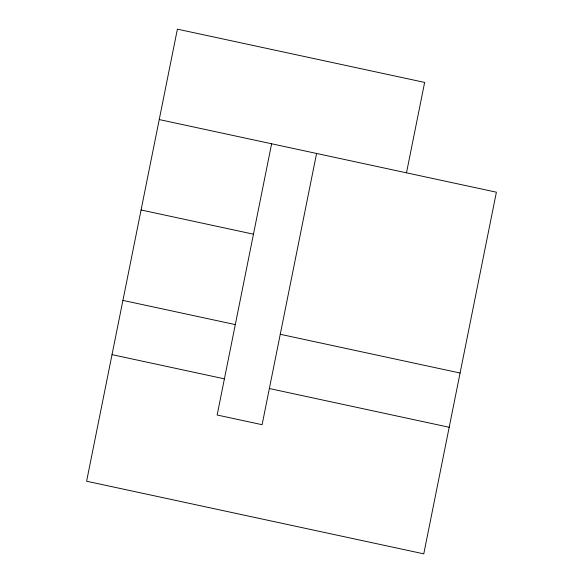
<?xml version="1.0" encoding="UTF-8"?>
<svg xmlns="http://www.w3.org/2000/svg" width="583" height="583" viewBox="0 0 583 583"><rect width="100%" height="100%" fill="white"/><g stroke="black" fill="none" stroke-linecap="round" stroke-linejoin="round"><path stroke-width="0.87" d="M271.62 143.775L217.146 415.016L262.102 424.701L316.576 153.46M406.489 172.823L424.643 82.414L177.392 29.15L86.605 481.223L423.768 553.85L496.395 192.193L159.232 119.566M141.071 209.975L253.467 234.191M122.918 300.391L235.306 324.6M280.263 334.285L460.082 373.025M112.023 354.639L224.411 378.848M269.368 388.533L449.187 427.273"/></g></svg>
